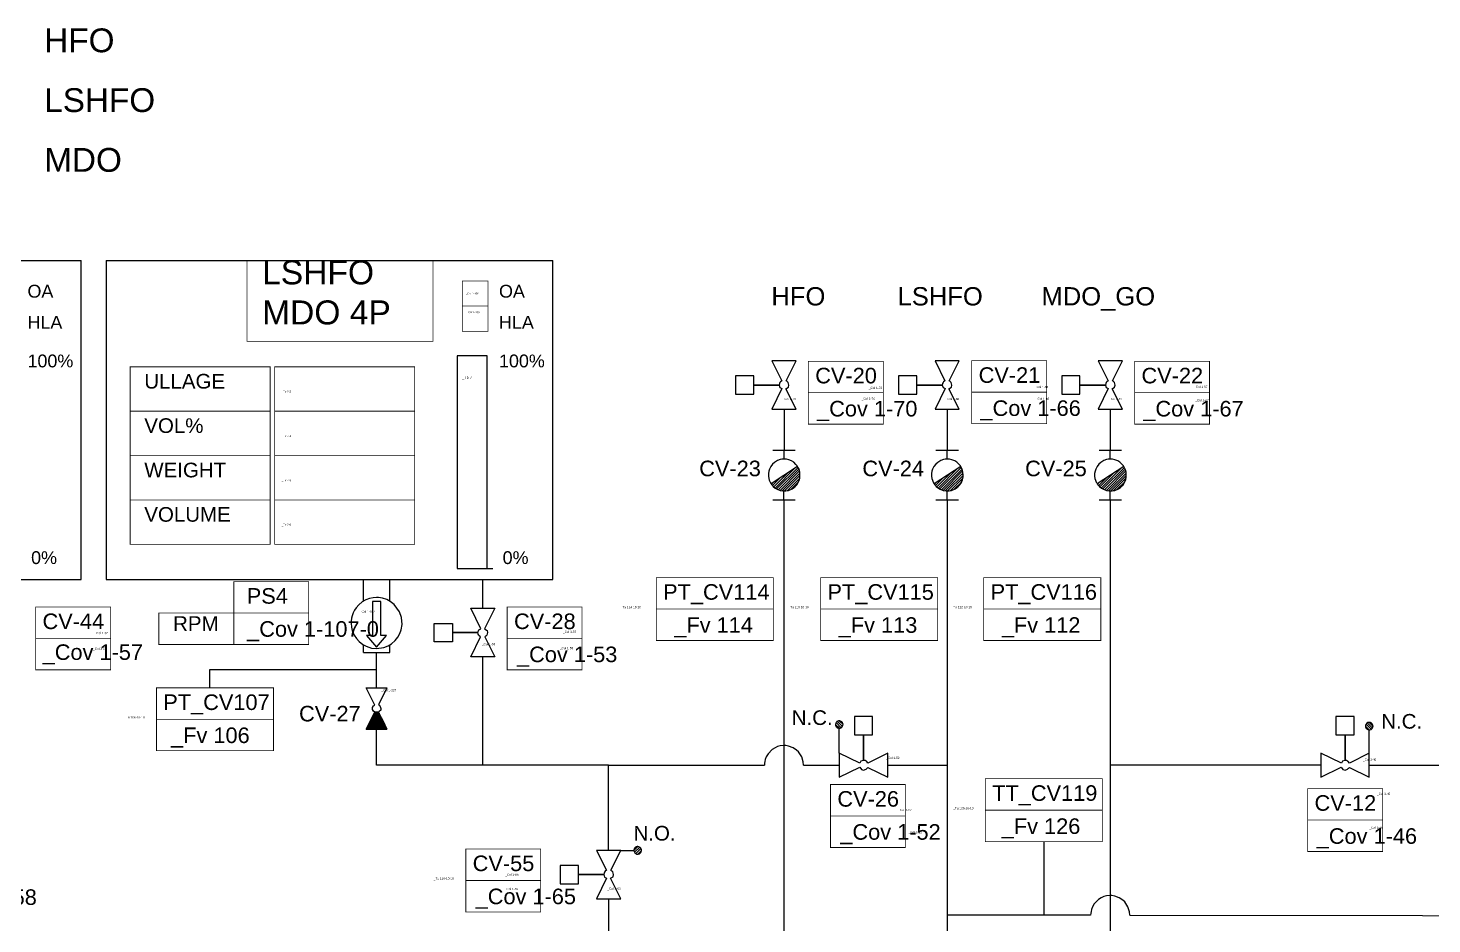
# Model space of a CAD drawing. Header units: millimetres. Extents: x 3560 to 26675, y 33959 to 46412.
# Drawn here: x 10090 to 17756, y 39493 to 44384 of the extents above; entities that cross this region are included whole.
import ezdxf
from ezdxf.enums import TextEntityAlignment as Align

# ---------------------------------------------------------------- set-up
doc = ezdxf.new("R2010")
doc.units = ezdxf.units.MM
for name, color, linetype in [('Alarm text', 1, 'Continuous'), ('Ballast', 80, 'Continuous'), ('Bar graph', 200, 'Continuous'), ('Control valve', 11, 'Continuous'), ('Free values', 80, 'Continuous'), ('Graph', 100, 'Continuous'), ('level alarm', 255, 'Continuous'), ('LSHFO lines', 50, 'Continuous'), ('MDO lines', 200, 'Continuous'), ('Object fields', 21, 'Continuous'), ('Objects not controlled', 40, 'Continuous'), ('Pump text', 90, 'Continuous'), ('Pumps', 130, 'Continuous'), ('TEKST', 7, 'Continuous'), ('Typical valve position', 1, 'Continuous')]:
    doc.layers.add(name, color=color, linetype=linetype)
doc.layers.add('HFO lines', color=13, linetype='Continuous', lineweight=100)
for name, color, linetype, lineweight, plot in [('High Level Alarm', 30, 'Continuous', 25, False), ('Overfill Alarm', 1, 'Continuous', 25, False), ('Pressure transmitters', 30, 'Continuous', 25, False)]:
    doc.layers.add(name, color=color, linetype=linetype, lineweight=lineweight, plot=plot)
doc.styles.add('Arial', font='arial.ttf', dxfattribs={"height": 50})
doc.styles.get("Standard").update_dxf_attribs({"font": 'ARIAL.TTF'})

msp = doc.modelspace()

# ---------------------------------------------------------------- hatches: boundary and pattern name
at = {"layer": 'Objects not controlled'}
h = msp.add_hatch(dxfattribs=at)
h.set_pattern_fill('ANSI31', color=256, scale=3)
h.set_pattern_definition([(45, (-938.876, 0), (-6.735192, 6.735192), [])])
h.paths.add_polyline_path([(14147, 41895.6), (14152.5, 41888.3), (14158.1, 41882.3), (14169.6, 41872.5), (14180.5, 41866.2), (14196.7, 41860.1), (14212, 41857.5), (14227.8, 41857.8), (14245, 41861.7), (14262.1, 41868.9), (14278, 41881.4), (14287.6, 41891.2), (14298.7, 41911.4), (14303.4, 41926.5), (14305, 41934.2), (14304.3, 41951.9), (14301.8, 41969.1), (14297.6, 41980.3), (14293.9, 41987.4), (14291.8, 41990.6)])
h = msp.add_hatch(dxfattribs=at)
h.set_pattern_fill('ANSI31', color=256, scale=3)
h.set_pattern_definition([(45, (-48.11, 0), (-6.735192, 6.735192), [])])
h.paths.add_polyline_path([(15037.8, 41895.6), (15043.3, 41888.3), (15048.9, 41882.3), (15060.4, 41872.5), (15071.2, 41866.2), (15087.5, 41860.1), (15102.7, 41857.5), (15118.5, 41857.8), (15135.8, 41861.7), (15152.9, 41868.9), (15168.8, 41881.4), (15178.3, 41891.2), (15189.5, 41911.4), (15194.1, 41926.5), (15195.7, 41934.2), (15195, 41951.9), (15192.6, 41969.1), (15188.4, 41980.3), (15184.7, 41987.4), (15182.6, 41990.6)])
h = msp.add_hatch(dxfattribs=at)
h.set_pattern_fill('ANSI31', color=256, scale=3)
h.set_pattern_definition([(45, (842.656, 0), (-6.735192, 6.735192), [])])
h.paths.add_polyline_path([(15928.5, 41895.6), (15934.1, 41888.3), (15939.7, 41882.3), (15951.1, 41872.5), (15962, 41866.2), (15978.3, 41860.1), (15993.5, 41857.5), (16009.3, 41857.8), (16026.6, 41861.7), (16043.7, 41868.9), (16059.6, 41881.4), (16069.1, 41891.2), (16080.3, 41911.4), (16084.9, 41926.5), (16086.5, 41934.2), (16085.8, 41951.9), (16083.4, 41969.1), (16079.1, 41980.3), (16075.4, 41987.4), (16073.3, 41990.6)])
h = msp.add_hatch(dxfattribs=at)
h.set_pattern_fill('ANSI31', color=256, scale=36.0525, angle=-270)
h.set_pattern_definition([(135, (8759.854, 32772.984), (-3.186621, -3.186621), [])])
h.paths.add_polyline_path([(12049.5, 40557.1), (12003.3, 40649.4), (11983.2, 40649.4), (11937, 40557.1)])
at = {"layer": 'Typical valve position'}
h = msp.add_hatch(dxfattribs=at)
h.set_pattern_fill('ANSI31', color=256, scale=3, angle=450)
h.set_pattern_definition([(135, (54414.643, 27162.854), (-6.735192, -6.735192), [])])
h.paths.add_polyline_path([(14519.6, 40561.3), (14523.5, 40561.6), (14529.7, 40563.9), (14533.5, 40566.7), (14537.7, 40572.1), (14539.7, 40577.4), (14540.1, 40583.7), (14538, 40590.9), (14536.3, 40593.8), (14533.6, 40596.8), (14530.7, 40599.1), (14526.9, 40601), (14522.3, 40602.1), (14515.7, 40601.9), (14511.9, 40600.8), (14507, 40598), (14504.2, 40595.3), (14502, 40592.3), (14499.9, 40587.4), (14499.2, 40583.2), (14499.2, 40579.6), (14499.7, 40576.9), (14501.3, 40572.6), (14503.1, 40569.6), (14505.6, 40566.9), (14508.3, 40564.7), (14511.5, 40563), (14515.3, 40561.7), (14517.2, 40561.4)])
h = msp.add_hatch(dxfattribs=at)
h.set_pattern_fill('ANSI31', color=256, scale=3, angle=450)
h.set_pattern_definition([(135, (57308.4, 27154.368), (-6.735192, -6.735192), [])])
h.paths.add_polyline_path([(17413.4, 40552.8), (17417.3, 40553.2), (17423.5, 40555.4), (17427.2, 40558.2), (17431.5, 40563.7), (17433.4, 40568.9), (17433.8, 40575.2), (17431.8, 40582.4), (17430, 40585.3), (17427.4, 40588.3), (17424.5, 40590.6), (17420.6, 40592.5), (17416, 40593.7), (17409.5, 40593.5), (17405.7, 40592.3), (17400.8, 40589.5), (17397.9, 40586.8), (17395.8, 40583.8), (17393.7, 40578.9), (17392.9, 40574.7), (17393, 40571.1), (17393.5, 40568.4), (17395, 40564.1), (17396.9, 40561.1), (17399.3, 40558.4), (17402, 40556.2), (17405.3, 40554.5), (17409, 40553.3), (17411, 40552.9)])
h = msp.add_hatch(dxfattribs=at)
h.set_pattern_fill('ANSI31', color=256, scale=3)
h.paths.add_polyline_path([(13398.4, 39895), (13398.8, 39891.1), (13401.1, 39884.9), (13403.8, 39881.2), (13409.3, 39876.9), (13414.5, 39875), (13420.9, 39874.6), (13428.1, 39876.6), (13431, 39878.4), (13433.9, 39881), (13436.2, 39883.9), (13438.1, 39887.8), (13439.3, 39892.4), (13439.1, 39898.9), (13438, 39902.7), (13435.1, 39907.6), (13432.4, 39910.5), (13429.4, 39912.6), (13424.6, 39914.7), (13420.3, 39915.5), (13416.8, 39915.4), (13414, 39914.9), (13409.8, 39913.4), (13406.8, 39911.5), (13404, 39909.1), (13401.9, 39906.4), (13400.1, 39903.1), (13398.9, 39899.4), (13398.6, 39897.4)])

# ---------------------------------------------------------------- linework, layer by layer
at = {"layer": 'Bar graph'}
msp.add_lwpolyline([(12597.3, 41434.5), (12628.5, 41434.5)], dxfattribs=at)
at = {"layer": 'Control valve'}
for points in [[(14283.9, 42568.1), (14151.4, 42568.1), (14205.8, 42459.3), (14198.3, 42453.7), (14195.4, 42449.7), (14192.9, 42443.7), (14191.2, 42435.6), (14052.1, 42435.6), (14052.1, 42485.3), (13952.7, 42485.3), (13952.7, 42385.9), (14052.1, 42385.9), (14052.1, 42435.6), (14191.2, 42435.6), (14195.3, 42421.4), (14206.4, 42415.9), (14151.4, 42303.1), (14283.9, 42303.1), (14227.8, 42415.3), (14241.4, 42423.8), (14244.2, 42435.6), (14239.8, 42450.1), (14234.7, 42454.7), (14229.5, 42459.3)], [(15174.7, 42568.1), (15042.2, 42568.1), (15096.6, 42459.3), (15089.1, 42453.7), (15086.2, 42449.7), (15083.7, 42443.7), (15081.9, 42435.6), (14942.8, 42435.6), (14942.8, 42485.3), (14843.5, 42485.3), (14843.5, 42385.9), (14942.8, 42385.9), (14942.8, 42435.6), (15081.9, 42435.6), (15086.1, 42421.4), (15097.1, 42415.9), (15042.2, 42303.1), (15174.7, 42303.1), (15118.6, 42415.3), (15132.1, 42423.8), (15134.9, 42435.6), (15130.6, 42450.1), (15125.4, 42454.7), (15120.3, 42459.3)], [(16065.4, 42568.1), (15933, 42568.1), (15987.4, 42459.3), (15979.9, 42453.7), (15976.9, 42449.7), (15974.4, 42443.7), (15972.7, 42435.6), (15833.6, 42435.6), (15833.6, 42485.3), (15734.2, 42485.3), (15734.2, 42385.9), (15833.6, 42385.9), (15833.6, 42435.6), (15972.7, 42435.6), (15976.8, 42421.4), (15987.9, 42415.9), (15933, 42303.1), (16065.4, 42303.1), (16009.3, 42415.3), (16022.9, 42423.8), (16025.7, 42435.6), (16021.4, 42450.1), (16016.2, 42454.7), (16011, 42459.3)], [(12639.3, 40951.5), (12506.8, 40951.5), (12561.2, 41060.3), (12553.7, 41065.8), (12550.8, 41069.9), (12548.2, 41075.8), (12546.5, 41084), (12407.4, 41084), (12407.4, 41034.3), (12308.1, 41034.3), (12308.1, 41133.6), (12407.4, 41133.6), (12407.4, 41084), (12546.5, 41084), (12550.6, 41098.2), (12561.7, 41103.7), (12506.8, 41216.4), (12639.3, 41216.4), (12583.1, 41104.2), (12596.7, 41095.8), (12599.5, 41084), (12595.2, 41069.5), (12590, 41064.9), (12584.9, 41060.3)], [(14784.6, 40293.7), (14784.6, 40426.2), (14675.8, 40371.8), (14670.2, 40379.2), (14666.2, 40382.2), (14660.2, 40384.7), (14652.1, 40386.4), (14652.1, 40525.5), (14701.8, 40525.5), (14701.8, 40624.9), (14602.4, 40624.9), (14602.4, 40525.5), (14652.1, 40525.5), (14652.1, 40386.4), (14637.9, 40382.3), (14632.4, 40371.2), (14519.6, 40426.2), (14519.6, 40293.7), (14631.9, 40349.8), (14640.3, 40336.2), (14652.1, 40333.4), (14666.6, 40337.7), (14671.2, 40342.9), (14675.8, 40348.1)], [(17413.4, 40293.7), (17413.4, 40426.2), (17304.6, 40371.8), (17299, 40379.2), (17295, 40382.2), (17289, 40384.7), (17280.9, 40386.4), (17280.9, 40525.5), (17330.6, 40525.5), (17330.6, 40624.9), (17231.2, 40624.9), (17231.2, 40525.5), (17280.9, 40525.5), (17280.9, 40386.4), (17266.7, 40382.3), (17261.2, 40371.2), (17148.4, 40426.2), (17148.4, 40293.7), (17260.7, 40349.8), (17269.1, 40336.2), (17280.9, 40333.4), (17295.4, 40337.7), (17300, 40342.9), (17304.6, 40348.1)], [(13326.6, 39895), (13194.1, 39895), (13248.5, 39786.2), (13241, 39780.6), (13238.1, 39776.6), (13235.5, 39770.6), (13233.8, 39762.5), (13094.7, 39762.5), (13094.7, 39812.2), (12995.4, 39812.2), (12995.4, 39712.8), (13094.7, 39712.8), (13094.7, 39762.5), (13233.8, 39762.5), (13237.9, 39748.3), (13249, 39742.8), (13194.1, 39630), (13326.6, 39630), (13270.5, 39742.3), (13284, 39750.7), (13286.8, 39762.5), (13282.5, 39777), (13277.3, 39781.6), (13272.2, 39786.2)]]:
    msp.add_lwpolyline(points, close=True, dxfattribs=at)
at = {"layer": 'Graph'}
msp.add_lwpolyline([(12432.5, 41434.4), (12597.3, 41434.4), (12597.3, 42595.3), (12432.5, 42595.3)], close=True, dxfattribs=at)
at = {"layer": 'HFO lines', "linetype": 'Continuous', "lineweight": 20}
for points in [[(14217.7, 42303.1), (14217.7, 42080.6)], [(14217.6, 41807.9), (14217.7, 36099.8)]]:
    msp.add_lwpolyline(points, dxfattribs=at)
at = {"layer": 'High Level Alarm', "const_width": 3.5}
msp.add_lwpolyline([(12600.9, 42866.3), (12461.4, 42866.3), (12461.4, 42729), (12600.9, 42729), (12600.9, 42866.3)], close=True, dxfattribs=at)
at = {"layer": 'LSHFO lines', "linetype": 'Continuous', "lineweight": 20}
for points in [[(15108.4, 42303.1), (15108.4, 42080.6)], [(15108.3, 41807.9), (15108.4, 36099.8)], [(13260.3, 39895), (13260.3, 40359.9), (14110.6, 40359.9)], [(14324.7, 40359.9), (14519.6, 40359.9)], [(14784.6, 40359.9), (15108.4, 40359.9)], [(13260.3, 39630), (13260.3, 38697.2)], [(15892.1, 39541.1), (15108.4, 39541.1)], [(16106.3, 39541.1), (19302, 39537.1)]]:
    msp.add_lwpolyline(points, dxfattribs=at)
at = {"layer": 'LSHFO lines'}
for points in [[(12573, 41216.4), (12573, 41374.1)], [(11993.3, 40782), (11993.3, 40975.5)], [(13260.3, 40359.9), (12573, 40359.9), (12573, 40951.5)], [(12573, 40359.9), (11993.3, 40359.9), (11993.3, 40557.1)], [(14324.7, 40359.9), (14323.2, 40377.8), (14314.3, 40406), (14296.4, 40432.5), (14286.5, 40441.9), (14267, 40455), (14241.8, 40464.2), (14226.8, 40466.6), (14217.7, 40467.4), (14197.6, 40465.1), (14182.7, 40461.1), (14168.7, 40455.1), (14153.2, 40445.4), (14130.5, 40422.1), (14121, 40406), (14115.3, 40391.3), (14112.5, 40380.2), (14111.2, 40371.7), (14110.6, 40359.9)], [(16106.3, 39541.1), (16104.8, 39559), (16095.8, 39587.3), (16077.9, 39613.8), (16068.1, 39623.1), (16048.5, 39636.2), (16023.3, 39645.5), (16008.4, 39647.8), (15999.2, 39648.6), (15979.1, 39646.3), (15964.2, 39642.3), (15950.3, 39636.4), (15934.7, 39626.6), (15912.1, 39603.4), (15902.6, 39587.3), (15896.8, 39572.5), (15894.1, 39561.4), (15892.8, 39552.9), (15892.1, 39541.1)]]:
    msp.add_lwpolyline(points, dxfattribs=at)
at = {"layer": 'MDO lines', "linetype": 'Continuous', "lineweight": 20}
for points in [[(15999.2, 42303.1), (15999.2, 42080.6)], [(15999.1, 41807.9), (15999.2, 36099.8)], [(17148.4, 40359.9), (15999.2, 40359.9)]]:
    msp.add_lwpolyline(points, dxfattribs=at)
at = {"layer": 'MDO lines'}
msp.add_lwpolyline([(17413.4, 40359.9), (19102.4, 40359.9)], dxfattribs=at)
at = {"layer": 'Object fields'}
for points in [[(7941.7, 43115.8), (7941.7, 41374.1), (10380.7, 41374.1), (10380.7, 43115.8)], [(7941.7, 43115.8), (10380.7, 43115.8)], [(10516.3, 43115.8), (10516.3, 41374.1), (12955.3, 41374.1), (12955.3, 43115.8)], [(10516.3, 43115.8), (12955.3, 43115.8)]]:
    msp.add_lwpolyline(points, dxfattribs=at)
at = {"layer": 'Object fields', "const_width": 4.38}
for points in [[(12301.1, 43115.8), (11285.5, 43115.8), (11285.5, 42674.1), (12301.1, 42674.1), (12301.1, 43115.8)], [(14759.8, 42565.2), (14350.7, 42565.2), (14350.7, 42393.5), (14759.8, 42393.5), (14759.8, 42565.2)], [(15652, 42568.1), (15242.9, 42568.1), (15242.9, 42396.4), (15652, 42396.4), (15652, 42568.1)], [(16541.3, 42565.2), (16132.2, 42565.2), (16132.2, 42393.5), (16541.3, 42393.5), (16541.3, 42565.2)], [(11411.9, 42534.8), (10647.3, 42534.8), (10647.3, 42292.5), (11411.9, 42292.5), (11411.9, 42534.8)], [(12201.5, 42534.8), (11436.8, 42534.8), (11436.8, 42292.5), (12201.5, 42292.5), (12201.5, 42534.8)], [(14759.8, 42393.5), (14350.7, 42393.5), (14350.7, 42221.8), (14759.8, 42221.8), (14759.8, 42393.5)], [(15652, 42396.4), (15242.9, 42396.4), (15242.9, 42224.7), (15652, 42224.7), (15652, 42396.4)], [(16541.3, 42393.5), (16132.2, 42393.5), (16132.2, 42221.8), (16541.3, 42221.8), (16541.3, 42393.5)], [(11411.9, 42292.5), (10647.3, 42292.5), (10647.3, 42050.1), (11411.9, 42050.1), (11411.9, 42292.5)], [(12201.5, 42292.5), (11436.8, 42292.5), (11436.8, 42050.1), (12201.5, 42050.1), (12201.5, 42292.5)], [(11411.9, 42050.1), (10647.3, 42050.1), (10647.3, 41807.8), (11411.9, 41807.8), (11411.9, 42050.1)], [(12201.5, 42050.1), (11436.8, 42050.1), (11436.8, 41807.8), (12201.5, 41807.8), (12201.5, 42050.1)], [(11411.9, 41807.8), (10647.3, 41807.8), (10647.3, 41565.4), (11411.9, 41565.4), (11411.9, 41807.8)], [(12201.5, 41807.8), (11436.8, 41807.8), (11436.8, 41565.4), (12201.5, 41565.4), (12201.5, 41807.8)], [(11622.5, 41362.4), (11213.5, 41362.4), (11213.5, 41190.7), (11622.5, 41190.7), (11622.5, 41362.4)], [(14159.2, 41383.9), (13520.1, 41383.9), (13520.1, 41212.2), (14159.2, 41212.2), (14159.2, 41383.9)], [(15056.7, 41383.9), (14417.6, 41383.9), (14417.6, 41212.2), (15056.7, 41212.2), (15056.7, 41383.9)], [(15947.5, 41383.9), (15308.4, 41383.9), (15308.4, 41212.2), (15947.5, 41212.2), (15947.5, 41383.9)], [(10540.6, 41223.7), (10131.5, 41223.7), (10131.5, 41052), (10540.6, 41052), (10540.6, 41223.7)], [(11213.5, 41190.7), (10804.4, 41190.7), (10804.4, 41019), (11213.5, 41019), (11213.5, 41190.7)], [(11622.5, 41190.7), (11213.5, 41190.7), (11213.5, 41019), (11622.5, 41019), (11622.5, 41190.7)], [(13115.1, 41223.7), (12706.1, 41223.7), (12706.1, 41052), (13115.1, 41052), (13115.1, 41223.7)], [(14159.2, 41212.2), (13520.1, 41212.2), (13520.1, 41040.5), (14159.2, 41040.5), (14159.2, 41212.2)], [(15056.7, 41212.2), (14417.6, 41212.2), (14417.6, 41040.5), (15056.7, 41040.5), (15056.7, 41212.2)], [(15947.5, 41212.2), (15308.4, 41212.2), (15308.4, 41040.5), (15947.5, 41040.5), (15947.5, 41212.2)], [(10540.6, 41052), (10131.5, 41052), (10131.5, 40880.3), (10540.6, 40880.3), (10540.6, 41052)], [(13115.1, 41052), (12706.1, 41052), (12706.1, 40880.3), (13115.1, 40880.3), (13115.1, 41052)], [(11430.1, 40782), (10791, 40782), (10791, 40610.4), (11430.1, 40610.4), (11430.1, 40782)], [(11430.1, 40610.4), (10791, 40610.4), (10791, 40438.7), (11430.1, 40438.7), (11430.1, 40610.4)], [(14880.6, 40254.2), (14471.5, 40254.2), (14471.5, 40082.6), (14880.6, 40082.6), (14880.6, 40254.2)], [(15956.2, 40285.9), (15317.2, 40285.9), (15317.2, 40114.2), (15956.2, 40114.2), (15956.2, 40285.9)], [(17486.2, 40231.9), (17077.1, 40231.9), (17077.1, 40060.2), (17486.2, 40060.2), (17486.2, 40231.9)], [(15956.2, 40114.2), (15317.2, 40114.2), (15317.2, 39942.5), (15956.2, 39942.5), (15956.2, 40114.2)], [(14880.6, 40082.6), (14471.5, 40082.6), (14471.5, 39910.9), (14880.6, 39910.9), (14880.6, 40082.6)], [(17486.2, 40060.2), (17077.1, 40060.2), (17077.1, 39888.5), (17486.2, 39888.5), (17486.2, 40060.2)], [(12889.3, 39902.3), (12480.2, 39902.3), (12480.2, 39730.6), (12889.3, 39730.6), (12889.3, 39902.3)], [(12889.3, 39730.6), (12480.2, 39730.6), (12480.2, 39558.9), (12889.3, 39558.9), (12889.3, 39730.6)]]:
    msp.add_lwpolyline(points, dxfattribs=at)
at = {"layer": 'Objects not controlled'}
for points in [[(14293.9, 41987.4), (14289.8, 41993.8), (14283.1, 42002.2), (14270.7, 42013.5), (14258.9, 42021), (14243.4, 42027.2), (14230.5, 42030), (14217.7, 42030.8), (14206.4, 42029.9), (14197.3, 42028.1), (14182.7, 42023), (14166.4, 42013.2), (14155.7, 42003.7), (14145.4, 41990.3), (14138.4, 41976.9), (14134.5, 41964.8), (14132.4, 41952.6), (14132.2, 41938.2), (14134.1, 41925), (14136.9, 41915.2), (14141.4, 41904.7), (14143.6, 41900.7), (14150.4, 41890.6), (14160.7, 41879.5), (14169.6, 41872.5), (14180.5, 41866.2), (14196.7, 41860.1), (14212, 41857.5), (14228, 41857.8), (14242.2, 41860.5), (14262.1, 41868.9), (14273.3, 41876.6), (14287.6, 41891.2), (14295.7, 41904), (14301.8, 41918.8), (14305, 41934.2), (14304.3, 41951.9), (14301.8, 41969.1), (14297.6, 41980.3), (14293.9, 41987.4)], [(14156.5, 42080.6), (14278.8, 42080.6)], [(14217.7, 42030.8), (14217.7, 42080.6)], [(15184.7, 41987.4), (15180.6, 41993.8), (15173.9, 42002.2), (15161.5, 42013.5), (15149.7, 42021), (15134.1, 42027.2), (15121.3, 42030), (15108.4, 42030.8), (15097.2, 42029.9), (15088.1, 42028.1), (15073.5, 42023), (15057.2, 42013.2), (15046.5, 42003.7), (15036.1, 41990.3), (15029.2, 41976.9), (15025.3, 41964.8), (15023.2, 41952.6), (15022.9, 41938.2), (15024.9, 41925), (15027.7, 41915.2), (15032.2, 41904.7), (15034.4, 41900.7), (15041.2, 41890.6), (15051.5, 41879.5), (15060.4, 41872.5), (15071.2, 41866.2), (15087.5, 41860.1), (15102.7, 41857.5), (15118.7, 41857.8), (15133, 41860.5), (15152.9, 41868.9), (15164.1, 41876.6), (15178.3, 41891.2), (15186.5, 41904), (15192.5, 41918.8), (15195.7, 41934.2), (15195, 41951.9), (15192.6, 41969.1), (15188.4, 41980.3), (15184.7, 41987.4)], [(15047.3, 42080.6), (15169.6, 42080.6)], [(15108.4, 42030.8), (15108.4, 42080.6)], [(16075.4, 41987.4), (16071.3, 41993.8), (16064.7, 42002.2), (16052.3, 42013.5), (16040.4, 42021), (16024.9, 42027.2), (16012, 42030), (15999.2, 42030.8), (15988, 42029.9), (15978.9, 42028.1), (15964.2, 42023), (15947.9, 42013.2), (15937.3, 42003.7), (15926.9, 41990.3), (15920, 41976.9), (15916, 41964.8), (15913.9, 41952.6), (15913.7, 41938.2), (15915.6, 41925), (15918.4, 41915.2), (15922.9, 41904.7), (15925.1, 41900.7), (15931.9, 41890.6), (15942.2, 41879.5), (15951.1, 41872.5), (15962, 41866.2), (15978.3, 41860.1), (15993.5, 41857.5), (16009.5, 41857.8), (16023.8, 41860.5), (16043.7, 41868.9), (16054.8, 41876.6), (16069.1, 41891.2), (16077.3, 41904), (16083.3, 41918.8), (16086.5, 41934.2), (16085.8, 41951.9), (16083.4, 41969.1), (16079.1, 41980.3), (16075.4, 41987.4)], [(15938, 42080.6), (16060.4, 42080.6)], [(15999.2, 42030.8), (15999.2, 42080.6)], [(14291.9, 41990.6), (14147, 41895.6)], [(15182.6, 41990.6), (15037.8, 41895.6)], [(16073.4, 41990.6), (15928.5, 41895.6)], [(14217.6, 41807.9), (14217.6, 41857.6)], [(15108.3, 41807.9), (15108.3, 41857.6)], [(15999.1, 41807.9), (15999.1, 41857.6)], [(14156.5, 41807.9), (14278.8, 41807.9)], [(15047.3, 41807.9), (15169.6, 41807.9)], [(15938, 41807.9), (16060.4, 41807.9)]]:
    msp.add_lwpolyline(points, dxfattribs=at)
for points in [[(14291.9, 41990.6), (14147, 41895.6), (14152.5, 41888.3), (14158.1, 41882.3), (14169.6, 41872.5), (14180.5, 41866.2), (14196.7, 41860.1), (14212, 41857.5), (14226.8, 41857.5), (14245, 41861.7), (14262.1, 41868.9), (14278, 41881.4), (14287.6, 41891.2), (14298.7, 41911.4), (14303.4, 41926.5), (14305, 41934.2), (14305, 41943.3), (14303.5, 41960.4), (14301.8, 41969.1), (14297.8, 41979.8), (14293.9, 41987.4), (14291.8, 41990.6)], [(15182.6, 41990.6), (15037.8, 41895.6), (15043.3, 41888.3), (15048.9, 41882.3), (15060.4, 41872.5), (15071.2, 41866.2), (15087.5, 41860.1), (15102.7, 41857.5), (15117.6, 41857.5), (15135.8, 41861.7), (15152.9, 41868.9), (15168.8, 41881.4), (15178.3, 41891.2), (15189.5, 41911.4), (15194.1, 41926.5), (15195.7, 41934.2), (15195.8, 41943.3), (15194.3, 41960.4), (15192.6, 41969.1), (15188.6, 41979.8), (15184.7, 41987.4), (15182.6, 41990.6)], [(16073.4, 41990.6), (15928.5, 41895.6), (15934.1, 41888.3), (15939.7, 41882.3), (15951.1, 41872.5), (15962, 41866.2), (15978.3, 41860.1), (15993.5, 41857.5), (16008.3, 41857.5), (16026.6, 41861.7), (16043.7, 41868.9), (16059.6, 41881.4), (16069.1, 41891.2), (16080.3, 41911.4), (16084.9, 41926.5), (16086.5, 41934.2), (16086.6, 41943.3), (16085.1, 41960.4), (16083.4, 41969.1), (16079.4, 41979.8), (16075.4, 41987.4), (16073.3, 41990.6)], [(12049.5, 40557.1), (11937, 40557.1), (11983.2, 40649.4), (11977.1, 40655.2), (11971.3, 40664.6), (11971.5, 40675.1), (11975.7, 40683.6), (11984.1, 40687.8), (11937, 40782), (12049.5, 40782), (12003.3, 40689.7), (12006.4, 40687.4), (12012, 40681.1), (12015.8, 40669.6), (12015.8, 40660.5), (12007.7, 40653.3), (12003.3, 40649.4), (12009.1, 40638), (12017.8, 40620.5), (12026.4, 40603.3), (12049.5, 40557.1)], [(12003.3, 40649.4), (11983.2, 40649.4), (11937, 40557.1), (12049.5, 40557.1), (12003.3, 40649.4)]]:
    msp.add_lwpolyline(points, close=True, dxfattribs=at)
at = {"layer": 'Overfill Alarm', "const_width": 3.5}
msp.add_lwpolyline([(12600.9, 43004.1), (12461.4, 43004.1), (12461.4, 42866.8), (12600.9, 42866.8), (12600.9, 43004.1)], close=True, dxfattribs=at)
at = {"layer": 'Pressure transmitters'}
for points in [[(11993.3, 40879.7), (11080.8, 40879.7), (11080.8, 40782)], [(15636.7, 39942.5), (15636.7, 39541.1)]]:
    msp.add_lwpolyline(points, dxfattribs=at)
at = {"layer": 'Pumps'}
for points in [[(11722, 41374.1), (11864.6, 41374.1)], [(11922, 41255.2), (11922, 41374.1)], [(11922, 41374.1), (12064.6, 41374.1)], [(12064.6, 41255.5), (12064.6, 41374.1)], [(11970.7, 41252.9), (11970.7, 41067.9), (11938.6, 41067.9), (11993.3, 41004.6), (12047.9, 41067.9), (12015.9, 41067.9), (12015.9, 41252.9), (11970.7, 41252.9)], [(11922, 40975.5), (11922, 41016.7)], [(12064.6, 40975.5), (12064.6, 41016.9)], [(11922, 40975.5), (12064.6, 40975.5)]]:
    msp.add_lwpolyline(points, dxfattribs=at)
msp.add_lwpolyline([(11993.3, 41275.3), (11974.2, 41274), (11954.6, 41269.8), (11934.7, 41262.4), (11915, 41251.2), (11896.5, 41236.2), (11882.1, 41219.9), (11872.7, 41205.7), (11865.8, 41192.1), (11859.5, 41174.7), (11856.7, 41162.9), (11854.4, 41145.5), (11853.7, 41136.1), (11856, 41112.8), (11860.2, 41095.2), (11871.2, 41069), (11882.7, 41051.4), (11897.7, 41034.8), (11918.5, 41018.6), (11936.2, 41009.1), (11965.2, 40999.7), (11993.3, 40996.8), (12032.2, 41002.4), (12056.5, 41012), (12074.7, 41023.1), (12095.2, 41041.2), (12108.7, 41058.3), (12120.2, 41078.9), (12127.6, 41099.2), (12132.2, 41127.2), (12129.1, 41166.8), (12118.6, 41196.7), (12089.5, 41236.7), (12066.4, 41254.5), (12048.5, 41263.9), (12026.1, 41271.4), (12003.8, 41274.9), (11993.3, 41275.3)], close=True, dxfattribs=at)
at = {"layer": 'Typical valve position'}
for points in [[(14519.6, 40561.3), (14523.5, 40561.6), (14529.7, 40563.9), (14533.5, 40566.7), (14537.7, 40572.1), (14539.7, 40577.4), (14540.1, 40583.7), (14538, 40590.9), (14536.3, 40593.8), (14533.6, 40596.8), (14530.7, 40599.1), (14526.9, 40601), (14522.3, 40602.1), (14515.7, 40601.9), (14511.9, 40600.8), (14507, 40598), (14504.2, 40595.3), (14502, 40592.3), (14499.9, 40587.4), (14499.2, 40583.2), (14499.2, 40579.6), (14499.7, 40576.9), (14501.3, 40572.6), (14503.1, 40569.6), (14505.6, 40566.9), (14508.3, 40564.7), (14511.5, 40563), (14515.3, 40561.7), (14517.2, 40561.4), (14519.6, 40561.3)], [(17413.4, 40552.8), (17417.3, 40553.2), (17423.5, 40555.4), (17427.2, 40558.2), (17431.5, 40563.7), (17433.4, 40568.9), (17433.8, 40575.2), (17431.8, 40582.4), (17430, 40585.3), (17427.4, 40588.3), (17424.5, 40590.6), (17420.6, 40592.5), (17416, 40593.7), (17409.5, 40593.5), (17405.7, 40592.3), (17400.8, 40589.5), (17397.9, 40586.8), (17395.8, 40583.8), (17393.7, 40578.9), (17392.9, 40574.7), (17393, 40571.1), (17393.5, 40568.4), (17395, 40564.1), (17396.9, 40561.1), (17399.3, 40558.4), (17402, 40556.2), (17405.3, 40554.5), (17409, 40553.3), (17411, 40552.9), (17413.4, 40552.8)], [(13398.4, 39895), (13398.8, 39891.1), (13401.1, 39884.9), (13403.8, 39881.2), (13409.3, 39876.9), (13414.5, 39875), (13420.9, 39874.6), (13428.1, 39876.6), (13431, 39878.4), (13433.9, 39881), (13436.2, 39883.9), (13438.1, 39887.8), (13439.3, 39892.4), (13439.1, 39898.9), (13438, 39902.7), (13435.1, 39907.6), (13432.4, 39910.5), (13429.4, 39912.6), (13424.6, 39914.7), (13420.3, 39915.5), (13416.8, 39915.4), (13414, 39914.9), (13409.8, 39913.4), (13406.8, 39911.5), (13404, 39909.1), (13401.9, 39906.4), (13400.1, 39903.1), (13398.9, 39899.4), (13398.6, 39897.4), (13398.4, 39895)]]:
    msp.add_lwpolyline(points, close=True, dxfattribs=at)
for points in [[(14519.6, 40426.2), (14519.6, 40561.3)], [(17413.4, 40426.2), (17413.4, 40552.8)], [(13326.6, 39895), (13398.4, 39895)]]:
    msp.add_lwpolyline(points, dxfattribs=at)

# ---------------------------------------------------------------- texts
at = {"layer": 'Alarm text', "char_height": 80, "attachment_point": 1}
for s, insert in [('N.C.', (14260, 40659.5)), ('N.C.', (17478.5, 40639.4)), ('N.O.', (13396, 40028.5))]:
    msp.add_mtext_dynamic_manual_height_columns(s, width=301.664, gutter_width=12.5, heights=[0], dxfattribs=dict(at, insert=insert))
at = {"layer": 'Ballast', "linetype": 'Continuous', "style": 'Arial'}
for s, height, p in [('_Col 1-70', 12, (14680.8, 42414)), ('_Col 1-66', 12, (15587.7, 42418.8)), ('_Col 1-67', 12, (16457.1, 42420.1)), ('_Col 1-70', 12, (14210.7, 42353.4)), ('_Cov 1-70', 85, (14398.3, 42263.9)), ('_Col 1-70', 12, (14641.7, 42355.5)), ('_Col 1-66', 12, (15101.5, 42353.4)), ('_Cov 1-66', 85, (15290.5, 42266.8)), ('_Col 1-66', 12, (15593, 42354.7)), ('_Col 1-67', 12, (15992.3, 42353.4)), ('_Cov 1-67', 85, (16179.8, 42263.9)), ('_Col 1-67', 12, (16464.2, 42346.8)), ('_Col 1-107', 12, (11902, 41192.2)), ('_Fv 114', 85, (13619, 41082.6)), ('_Fv 113', 85, (14516.6, 41082.6)), ('_Fv 112', 85, (15407.3, 41082.6)), ('_Col 1-57', 12, (10452.4, 41075.4)), ('_Col 1-53', 12, (13010.9, 41082.1)), ('_Cov 1-57', 85, (10169.8, 40934.7)), ('_Col 1-53', 12, (12568.2, 41014.8)), ('_Col 1-57', 12, (10445, 40989.5)), ('_Cov 1-53', 85, (12759.8, 40922.5)), ('_Col 1-53', 12, (12994, 40993.2)), ('_Col 1-227', 12, (12018.7, 40763.1)), ('_Fv 106', 85, (10871.2, 40480.8)), ('_Col 1-52', 12, (14775.7, 40393.9)), ('_Col 1-46', 12, (17379, 40384.8)), ('_Col 1-46', 12, (17455.5, 40197.6)), ('_Col 1-52', 12, (14842.2, 40109.4)), ('_Cov 1-52', 85, (14525.3, 39953)), ('_Fv 126', 85, (15406.7, 39984.6)), ('_Cov 1-46', 85, (17126.5, 39930.6)), ('_Col 1-46', 12, (17414.6, 40013)), ('_Col 1-52', 12, (14898.3, 39987.6)), ('_Col 1-65', 12, (12695.5, 39756.4)), ('_Cov 1-58', 85, (9590.1, 39597.1)), ('_Cov 1-65', 85, (12534, 39601)), ('_Col 1-65', 12, (12693.1, 39677.9)), ('_Col 1-65', 12, (13253.4, 39680.3))]:
    msp.add_text(s, height=height, dxfattribs=at).set_placement(p)
at = {"layer": 'Ballast', "linetype": 'Continuous', "char_height": 85, "attachment_point": 1, "style": 'Arial'}
for s, insert, width in [('CV-20', (14388.2, 42529.5), 304.767), ('CV-21', (15280.4, 42532.4), 304.767), ('CV-22', (16169.7, 42529.5), 304.767), ('CV-23', (13754.8, 42022.6), 304.767), ('CV-24', (14645.6, 42022.6), 304.767), ('CV-25', (15534.4, 42022.6), 304.767), ('PS4', (11284.2, 41326.7), 304.767), ('PT_CV114', (13557.6, 41348.2), 304.767), ('PT_CV115', (14455.1, 41348.2), 304.767), ('PT_CV116', (15345.9, 41348.2), 304.767), ('CV-44', (10169, 41188), 304.767), ('CV-28', (12743.5, 41188), 304.767), ('PT_CV107', (10828.5, 40746.3), 304.767), ('CV-27', (11569.6, 40683.9), 504.767), ('TT_CV119', (15354.6, 40250.2), 304.767), ('CV-26', (14509, 40218.5), 216.012), ('CV-12', (17114.6, 40196.2), 304.767), ('CV-55', (12517.7, 39866.6), 304.767)]:
    msp.add_mtext(s, dxfattribs=dict(at, insert=insert, width=width))
at = {"layer": 'Bar graph', "linetype": 'Continuous', "style": 'Arial'}
msp.add_text('_Tb 7', height=15, dxfattribs=at).set_placement((12460.3, 42476.3, 0), align=Align.MIDDLE_LEFT)
at = {"layer": 'Free values', "linetype": 'Continuous', "style": 'Arial'}
for s, p in [('_Tv 7-2', (11474.4, 42394.7, -0.1)), ('_Tv 7-1', (11474.4, 42152.4, -0.1)), ('_Tv 7-3', (11474.4, 41910, -0.1)), ('_Tv 7-0', (11474.4, 41667.7, -0.1))]:
    msp.add_text(s, height=11, dxfattribs=at).set_placement(p)
at = {"layer": 'level alarm', "linetype": 'Continuous', "style": 'Arial'}
for s, height, p in [('_Col 1- 406', 9.6, (12480.7, 42934.8)), ('_Col 1- 506', 9.6, (12485.6, 42832.7)), ('_Ta 114-10-10', 12, (13326.5, 41223.1)), ('_Ta 113-10-10', 12, (14242.5, 41223.1)), ('_Ta 112-10-10', 12, (15133.2, 41223.1)), ('_Ta 106-10-10', 12, (10615.9, 40621.2)), ('_Ta 126-10-10', 12, (15142, 40125.1)), ('_Ta 110-10-10', 12, (12305.1, 39741.5))]:
    msp.add_text(s, height=height, dxfattribs=at).set_placement(p, align=Align.MIDDLE_LEFT)
at = {"layer": 'Pump text', "linetype": 'Continuous', "style": 'Arial'}
msp.add_text('_Cov 1-107-0', height=85, dxfattribs=at).set_placement((11286.3, 41061.1))
at = {"layer": 'TEKST', "attachment_point": 1}
for s, width, insert, char_height in [('HFO', 150, (10178.6, 44382.4), 130), ('LSHFO', 150, (10178.6, 44056.1), 130), ('MDO', 150, (10178.6, 43729.7), 130), ('LSHFO\\PMDO 4P', 1041.984, (11367.9, 43116.3), 131.25), ('OA', 150, (10086.9, 42982.7), 70), ('OA', 150, (12661.5, 42982.7), 70), ('HFO', 301.664, (14148.8, 42970), 100), ('LSHFO', 301.664, (14837.6, 42970), 100), ('MDO_GO', 301.664, (15623.3, 42970), 100), ('HLA', 150, (10086.9, 42812.9), 70), ('HLA', 150, (12661.5, 42812.9), 70), ('100%', 150, (10086.9, 42602), 70), ('100%', 150, (12661.5, 42602), 70), ('ULLAGE', 1005.08, (10724.8, 42496.2), 80), ('VOL%', 1005.08, (10724.8, 42253.9), 80), ('WEIGHT', 1005.08, (10724.8, 42011.5), 80), ('VOLUME', 1005.08, (10724.8, 41769.2), 80), ('0%', 150, (10106.7, 41528.1), 70), ('0%', 150, (12681.3, 41528.1), 70), ('RPM', 1005.08, (10882, 41173.4), 80)]:
    msp.add_mtext_dynamic_manual_height_columns(s, width=width, gutter_width=12.5, heights=[0], dxfattribs=dict(at, insert=insert, char_height=char_height))

doc.saveas('drawing.dxf')
